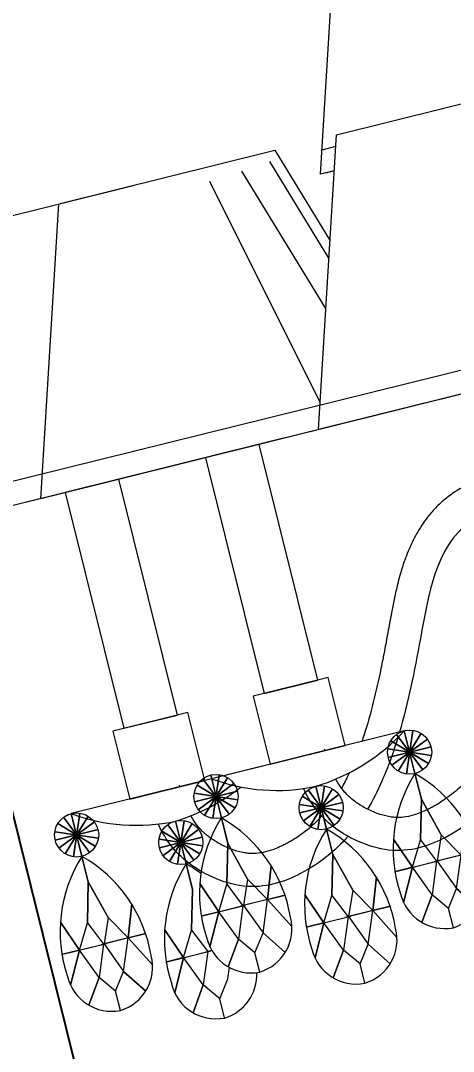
# Model space of a CAD drawing. Header units: inches. Extents: x 252212 to 296477, y 417293 to 492071.
# Drawn here: x 283489 to 283645.8, y 478492.2 to 478866.2 of the extents above; entities that cross this region are included whole.
import ezdxf

# ---------------------------------------------------------------- set-up
doc = ezdxf.new("R2010")
doc.units = ezdxf.units.IN
doc.header["$MEASUREMENT"] = 0
for name, color, linetype in [('8', 8, 'Continuous'), ('ELECTRICAL', 10, 'Continuous'), ('gypsum', 31, 'Continuous')]:
    doc.layers.add(name, color=color, linetype=linetype)
doc.layers.add('A-Dim-ID', color=9, linetype='Continuous', lineweight=20)
doc.layers.add('Glass', color=4, linetype='Continuous', lineweight=0)
doc.styles.add('ST9', font='romans.shx', dxfattribs={"width": 0.8})
doc.dimstyles.new('DIM-20', dxfattribs={"dimscale": 1000, "dimtxt": 0.044, "dimasz": 0.035, "dimexe": 0.022, "dimexo": 0.022, "dimgap": 0.022, "dimtad": 1, "dimdec": 0, "dimzin": 0, "dimdsep": 46, "dimtxsty": 'ST9', "dimblk1": 'ARCHTICK', "dimblk2": 'ARCHTICK', "dimsah": 1, "dimcen": 0.088, "dimdle": 0.04, "dimclrd": 256, "dimclre": 256, "dimclrt": 3, "dimadec": 0, "dimazin": 0, "dimtfac": 1, "dimtdec": 0, "dimtix": 1, "dimtofl": 0, "dimtmove": 1, "dimatfit": 3, "dimldrblk": 'CLOSED', "dimfxl": 1, "dimtolj": 1, "dimtzin": 0, "dimarcsym": 0})

# ---------------------------------------------------------------- blocks, each defined once
blk = doc.blocks.new('SECTION A AND B CEILING')
at = {"layer": '8'}
h = blk.add_hatch(dxfattribs=at)
h.set_pattern_fill('ANSI31', color=256, scale=100, style=0)
edge = h.paths.add_edge_path()
edge.add_line((113691.15, 11126.91), (116053.5, 11126.91))
edge.add_arc((116053.5, 10976.91), 150, 0, 90, ccw=False)
edge.add_line((116203.5, 10976.91), (116203.5, 10801.91))
edge.add_line((116203.5, 10801.91), (116115, 10801.91))
edge.add_line((116115, 10801.91), (116058.39, 10876.91))
edge.add_line((116058.39, 10876.91), (116019.32, 10876.91))
edge.add_line((116019.32, 10876.91), (116019.32, 10854.41))
edge.add_line((116019.32, 10854.41), (116028.32, 10854.41))
edge.add_line((116028.32, 10854.41), (116028.32, 10846.91))
edge.add_arc((116029.21, 10818.98), 27.95, 29.519, 91.8217, ccw=False)
edge.add_arc((116021.07, 10817.34), 35.93, 6.5273, 25.3967, ccw=False)
edge.add_arc((115725.48, 10783.27), 333.48, 4.7514, 6.5687, ccw=False)
edge.add_arc((116110.97, 10816.64), 53.47, 186.1636, 202.8448)
edge.add_arc((116077.99, 10803.75), 18.1, -154.2285, -83.169)
edge.add_line((116080.14, 10785.78), (116080.14, 10782.78))
edge.add_arc((116080.14, 10774.98), 7.8, 90, 308.4673)
edge.add_line((116085, 10768.87), (116085, 10759.87))
edge.add_arc((116085, 10738.87), 21, 0, 90, ccw=False)
edge.add_line((116106, 10738.87), (116155, 10738.87))
edge.add_line((116155, 10738.87), (116155, 10693.87))
edge.add_line((116155, 10693.87), (116275, 10693.87))
edge.add_line((116275, 10693.87), (116275, 10713.87))
edge.add_line((116275, 10713.87), (116295, 10713.87))
edge.add_line((116295, 10713.87), (116295, 10738.87))
edge.add_line((116295, 10738.87), (116228.5, 10738.87))
edge.add_line((116228.5, 10738.87), (116228.5, 10976.91))
edge.add_arc((116053.5, 10976.91), 175, 0, 90)
edge.add_line((116053.5, 11151.91), (113691.15, 11151.91))
edge.add_line((113691.15, 11151.91), (113166.49, 11151.91))
edge.add_arc((113166.49, 10976.91), 175, 90, 180)
edge.add_line((112991.49, 10976.91), (112991.49, 10738.87))
edge.add_line((112991.49, 10738.87), (112924.99, 10738.87))
edge.add_line((112924.99, 10738.87), (112924.99, 10713.87))
edge.add_line((112924.99, 10713.87), (112944.99, 10713.87))
edge.add_line((112944.99, 10713.87), (112944.99, 10693.87))
edge.add_line((112944.99, 10693.87), (113064.99, 10693.87))
edge.add_line((113064.99, 10693.87), (113064.99, 10738.87))
edge.add_line((113064.99, 10738.87), (113113.99, 10738.87))
edge.add_arc((113134.99, 10738.87), 21, 90, 180, ccw=False)
edge.add_line((113134.99, 10759.87), (113134.99, 10768.87))
edge.add_arc((113139.85, 10774.98), 7.8, -128.4673, 90)
edge.add_line((113139.85, 10782.78), (113139.85, 10785.78))
edge.add_arc((113142, 10803.75), 18.1, -96.831, -25.7715)
edge.add_arc((113109.02, 10816.64), 53.47, -22.8448, -6.1636)
edge.add_arc((113494.51, 10783.27), 333.48, 173.4313, 175.2486, ccw=False)
edge.add_arc((113198.92, 10817.34), 35.93, 154.6033, 173.4727, ccw=False)
edge.add_arc((113190.78, 10818.98), 27.95, 88.1783, 150.481, ccw=False)
edge.add_line((113191.67, 10846.91), (113191.67, 10854.41))
edge.add_line((113191.67, 10854.41), (113200.67, 10854.41))
edge.add_line((113200.67, 10854.41), (113200.67, 10876.91))
edge.add_line((113200.67, 10876.91), (113161.6, 10876.91))
edge.add_line((113161.6, 10876.91), (113104.99, 10801.91))
edge.add_line((113104.99, 10801.91), (113016.49, 10801.91))
edge.add_line((113016.49, 10801.91), (113016.49, 10976.91))
edge.add_arc((113166.49, 10976.91), 150, 90, 180, ccw=False)
edge.add_line((113166.49, 11126.91), (113691.15, 11126.91))
blk = doc.blocks.new('crystal ch 21')
at = {"layer": 'Glass', "color": 193, "lineweight": 0}
for p, q in [((38351.72, 39496.48), (38339.38, 39535.71)), ((38358.82, 39535.29), (38363.92, 39535.28)), ((38335.98, 39446.44), (38316.47, 39533.91)), ((38346.22, 39478.99), (38328.67, 39534.8)), ((38179.6, 39445.68), (38475.33, 39445.43)), ((38209.37, 39308.08), (38215.49, 39322.86)), ((38215.49, 39308.08), (38209.37, 39322.86)), ((38215.49, 39322.86), (38209.37, 39308.08)), ((38209.37, 39322.86), (38215.49, 39308.08)), ((38212.43, 39307.47), (38212.43, 39323.47)), ((38212.43, 39323.47), (38212.43, 39307.47)), ((38259.16, 39311.14), (38270.48, 39322.45)), ((38270.48, 39311.14), (38259.16, 39322.45)), ((38270.48, 39322.45), (38259.16, 39311.14)), ((38259.16, 39322.45), (38270.48, 39311.14)), ((38261.76, 39309.4), (38267.88, 39324.19)), ((38267.88, 39309.4), (38261.76, 39324.19)), ((38267.88, 39324.19), (38261.76, 39309.4)), ((38261.76, 39324.19), (38267.88, 39309.4)), ((38264.82, 39308.8), (38264.82, 39324.8)), ((38264.82, 39324.8), (38264.82, 39308.8)), ((38333.76, 39308.08), (38339.88, 39322.86)), ((38339.88, 39308.08), (38333.76, 39322.86)), ((38339.88, 39322.86), (38333.76, 39308.08)), ((38333.76, 39322.86), (38339.88, 39308.08)), ((38336.82, 39307.47), (38336.82, 39323.47)), ((38336.82, 39323.47), (38336.82, 39307.47)), ((38205.04, 39312.41), (38219.82, 39318.53)), ((38219.82, 39312.41), (38205.04, 39318.53)), ((38219.82, 39318.53), (38205.04, 39312.41)), ((38205.04, 39318.53), (38219.82, 39312.41)), ((38206.77, 39309.81), (38218.09, 39321.13)), ((38218.09, 39309.81), (38206.77, 39321.13)), ((38218.09, 39321.13), (38206.77, 39309.81)), ((38206.77, 39321.13), (38218.09, 39309.81)), ((38257.43, 39313.73), (38272.21, 39319.86)), ((38272.21, 39313.73), (38257.43, 39319.86)), ((38272.21, 39319.86), (38257.43, 39313.73)), ((38257.43, 39319.86), (38272.21, 39313.73)), ((38329.43, 39312.41), (38344.21, 39318.53)), ((38344.21, 39312.41), (38329.43, 39318.53)), ((38344.21, 39318.53), (38329.43, 39312.41)), ((38329.43, 39318.53), (38344.21, 39312.41)), ((38331.16, 39309.81), (38342.48, 39321.13)), ((38342.48, 39309.81), (38331.16, 39321.13)), ((38342.48, 39321.13), (38331.16, 39309.81)), ((38331.16, 39321.13), (38342.48, 39309.81)), ((38204.43, 39315.47), (38220.43, 39315.47)), ((38220.43, 39315.47), (38204.43, 39315.47)), ((38256.82, 39316.8), (38272.82, 39316.8)), ((38272.82, 39316.8), (38256.82, 39316.8)), ((38328.82, 39315.47), (38344.82, 39315.47)), ((38344.82, 39315.47), (38328.82, 39315.47)), ((38245.37, 39296.3), (38251.49, 39311.08)), ((38251.49, 39296.3), (38245.37, 39311.08)), ((38251.49, 39311.08), (38245.37, 39296.3)), ((38245.37, 39311.08), (38251.49, 39296.3)), ((38248.43, 39295.69), (38248.43, 39311.69)), ((38248.43, 39311.69), (38248.43, 39295.69)), ((38297.76, 39296.3), (38303.88, 39311.08)), ((38303.88, 39296.3), (38297.76, 39311.08)), ((38303.88, 39311.08), (38297.76, 39296.3)), ((38297.76, 39311.08), (38303.88, 39296.3)), ((38300.82, 39295.69), (38300.82, 39311.69)), ((38300.82, 39311.69), (38300.82, 39295.69)), ((38241.04, 39300.63), (38255.82, 39306.75)), ((38255.82, 39300.63), (38241.04, 39306.75)), ((38255.82, 39306.75), (38241.04, 39300.63)), ((38241.04, 39306.75), (38255.82, 39300.63)), ((38242.77, 39298.04), (38254.09, 39309.35)), ((38254.09, 39298.04), (38242.77, 39309.35)), ((38254.09, 39309.35), (38242.77, 39298.04)), ((38242.77, 39309.35), (38254.09, 39298.04)), ((38293.43, 39300.63), (38308.21, 39306.75)), ((38308.21, 39300.63), (38293.43, 39306.75)), ((38308.21, 39306.75), (38293.43, 39300.63)), ((38293.43, 39306.75), (38308.21, 39300.63)), ((38295.16, 39298.04), (38306.48, 39309.35)), ((38306.48, 39298.04), (38295.16, 39309.35)), ((38306.48, 39309.35), (38295.16, 39298.04)), ((38295.16, 39309.35), (38306.48, 39298.04)), ((38240.43, 39303.69), (38256.43, 39303.69)), ((38256.43, 39303.69), (38240.43, 39303.69)), ((38292.82, 39303.69), (38308.82, 39303.69)), ((38308.82, 39303.69), (38292.82, 39303.69)), ((38196.69, 39274.7), (38213.44, 39274.7)), ((38228.17, 39274.7), (38211.43, 39274.7)), ((38249.08, 39276.02), (38265.83, 39276.02)), ((38280.56, 39276.02), (38263.81, 39276.02)), ((38321.08, 39274.7), (38337.83, 39274.7)), ((38352.56, 39274.7), (38335.81, 39274.7)), ((38232.69, 39262.92), (38249.44, 39262.92)), ((38249.88, 39262.92), (38247.43, 39262.92)), ((38285.08, 39262.92), (38301.83, 39262.92)), ((38316.56, 39262.92), (38299.81, 39262.92))]:
    blk.add_line(p, q, dxfattribs=at)
for points in [[(38361.24, 39526.76), (38356.14, 39526.76), (38388.28, 39628.95), (38388.28, 39628.95), (38468.95, 39628.95), (38483.25, 39583.47)], [(38319.98, 39437.03), (38176.89, 39437.03), (38209.03, 39539.23), (38209.03, 39539.23), (38289.69, 39539.23)], [(38372.37, 39437.03), (38229.27, 39437.03), (38261.42, 39539.23), (38261.42, 39539.23), (38342.08, 39539.23), (38353.62, 39502.53)], [(38476.12, 39437.03), (38333.03, 39437.03), (38365.17, 39539.23), (38365.17, 39539.23), (38445.83, 39539.23), (38477.97, 39437.03), (38334.88, 39437.03)], [(38361.24, 39526.76), (38358, 39526.76)], [(38321.83, 39437.03), (38178.74, 39437.03)], [(38374.22, 39437.03), (38231.13, 39437.03)], [(38212.43, 39249.85), (38212.43, 39257.07), (38207.84, 39263.33), (38203.32, 39274.7), (38199.07, 39286.24), (38203.32, 39274.7), (38208.54, 39283.63), (38212.43, 39297.92), (38212.43, 39307.47), (38212.43, 39297.92), (38208.54, 39283.63), (38212.34, 39274.7), (38207.84, 39263.33), (38201.8, 39254.48), (38207.84, 39263.33), (38203.32, 39274.7), (38197.12, 39263.1), (38203.32, 39274.7), (38196.69, 39274.7), (38212.34, 39274.7)], [(38212.43, 39249.85), (38212.43, 39257.07), (38217.02, 39263.33), (38221.55, 39274.7), (38225.79, 39286.24), (38221.55, 39274.7), (38216.32, 39283.63), (38212.43, 39297.92), (38212.43, 39307.47), (38212.43, 39297.92), (38216.32, 39283.63), (38212.52, 39274.7), (38217.02, 39263.33), (38223.06, 39254.48), (38217.02, 39263.33), (38221.55, 39274.7), (38227.74, 39263.1), (38221.55, 39274.7), (38228.17, 39274.7), (38212.52, 39274.7)], [(38264.82, 39251.18), (38264.82, 39258.4), (38260.23, 39264.66), (38255.71, 39276.02), (38251.46, 39287.57), (38255.71, 39276.02), (38260.93, 39284.95), (38264.82, 39299.25), (38264.82, 39308.8), (38264.82, 39299.25), (38260.93, 39284.95), (38264.73, 39276.02), (38260.23, 39264.66), (38254.19, 39255.81), (38260.23, 39264.66), (38255.71, 39276.02), (38249.51, 39264.42), (38255.71, 39276.02), (38249.08, 39276.02), (38264.73, 39276.02)], [(38264.82, 39251.18), (38264.82, 39258.4), (38269.41, 39264.66), (38273.94, 39276.02), (38278.18, 39287.57), (38273.94, 39276.02), (38268.71, 39284.95), (38264.82, 39299.25), (38264.82, 39308.8), (38264.82, 39299.25), (38268.71, 39284.95), (38264.91, 39276.02), (38269.41, 39264.66), (38275.45, 39255.81), (38269.41, 39264.66), (38273.94, 39276.02), (38280.13, 39264.42), (38273.94, 39276.02), (38280.56, 39276.02), (38264.91, 39276.02)], [(38336.82, 39249.85), (38336.82, 39257.07), (38332.23, 39263.33), (38327.71, 39274.7), (38323.46, 39286.24), (38327.71, 39274.7), (38332.93, 39283.63), (38336.82, 39297.92), (38336.82, 39307.47), (38336.82, 39297.92), (38332.93, 39283.63), (38336.73, 39274.7), (38332.23, 39263.33), (38326.19, 39254.48), (38332.23, 39263.33), (38327.71, 39274.7), (38321.51, 39263.1), (38327.71, 39274.7), (38321.08, 39274.7), (38336.73, 39274.7)], [(38336.82, 39249.85), (38336.82, 39257.07), (38341.41, 39263.33), (38345.94, 39274.7), (38350.18, 39286.24), (38345.94, 39274.7), (38340.71, 39283.63), (38336.82, 39297.92), (38336.82, 39307.47), (38336.82, 39297.92), (38340.71, 39283.63), (38336.91, 39274.7), (38341.41, 39263.33), (38347.45, 39254.48), (38341.41, 39263.33), (38345.94, 39274.7), (38352.13, 39263.1), (38345.94, 39274.7), (38352.56, 39274.7), (38336.91, 39274.7)], [(38248.43, 39238.08), (38248.43, 39245.3), (38243.84, 39251.56), (38239.32, 39262.92), (38235.07, 39274.47), (38239.32, 39262.92), (38244.54, 39271.85), (38248.43, 39286.14), (38248.43, 39295.69), (38248.43, 39286.14), (38244.54, 39271.85), (38248.34, 39262.92), (38243.84, 39251.56), (38237.8, 39242.7), (38243.84, 39251.56), (38239.32, 39262.92), (38233.12, 39251.32), (38239.32, 39262.92), (38232.69, 39262.92), (38248.34, 39262.92)], [(38300.82, 39238.08), (38300.82, 39245.3), (38296.23, 39251.56), (38291.71, 39262.92), (38287.46, 39274.47), (38291.71, 39262.92), (38296.93, 39271.85), (38300.82, 39286.14), (38300.82, 39295.69), (38300.82, 39286.14), (38296.93, 39271.85), (38300.73, 39262.92), (38296.23, 39251.56), (38290.19, 39242.7), (38296.23, 39251.56), (38291.71, 39262.92), (38285.51, 39251.32), (38291.71, 39262.92), (38285.08, 39262.92), (38300.73, 39262.92)], [(38300.82, 39238.08), (38300.82, 39245.3), (38305.41, 39251.56), (38309.94, 39262.92), (38314.18, 39274.47), (38309.94, 39262.92), (38304.71, 39271.85), (38300.82, 39286.14), (38300.82, 39295.69), (38300.82, 39286.14), (38304.71, 39271.85), (38300.91, 39262.92), (38305.41, 39251.56), (38311.45, 39242.7), (38305.41, 39251.56), (38309.94, 39262.92), (38316.13, 39251.32), (38309.94, 39262.92), (38316.56, 39262.92), (38300.91, 39262.92)], [(38248.43, 39238.08), (38248.43, 39245.3), (38253.02, 39251.56), (38254.57, 39255.45)]]:
    blk.add_lwpolyline(points, dxfattribs=at)
for points in [[(38258.43, 39437.03), (38238.43, 39437.03), (38238.43, 39348.88), (38258.43, 39348.88)], [(38310.82, 39437.03), (38290.82, 39437.03), (38290.82, 39348.88), (38310.82, 39348.88)], [(38262.32, 39348.88), (38234.32, 39348.88), (38234.32, 39323.47), (38262.32, 39323.47)], [(38314.71, 39348.88), (38286.71, 39348.88), (38286.71, 39323.47), (38314.71, 39323.47)]]:
    blk.add_lwpolyline(points, close=True, dxfattribs=at)
for points in [[(38284.43, 39323.47), (38212.43, 39323.47, 0.143523), (38248.43, 39311.69, 0.093471), (38274.44, 39317.98, 0.093471)], [(38336.82, 39323.47), (38264.82, 39323.47, 0.143523), (38300.82, 39311.69, 0.133521), (38336.82, 39323.47, -0.755489)]]:
    blk.add_lwpolyline(points, format="xyb", dxfattribs=at)
for centre in [(38212.43, 39315.47), (38264.82, 39316.8), (38336.82, 39315.47), (38248.43, 39303.69), (38300.82, 39303.69)]:
    blk.add_circle(centre, 8, dxfattribs=at)
for centre, radius, start, end in [((38247.66, 39270.57), 51.02, 133.6719, 184.6189), ((38177.2, 39270.57), 51.02, 355.3811, 46.3281), ((38300.05, 39271.9), 51.02, 133.6719, 184.6189), ((38229.59, 39271.9), 51.02, 355.3811, 46.3281), ((38372.05, 39270.57), 51.02, 133.6719, 184.6189), ((38301.59, 39270.57), 51.02, 355.3811, 46.3281), ((38283.66, 39258.79), 51.02, 133.6719, 184.6189), ((38213.2, 39258.79), 51.02, 39.1747, 46.3281), ((38336.05, 39258.79), 51.02, 133.6719, 184.6189), ((38265.59, 39258.79), 51.02, 355.3811, 46.3281), ((38213.26, 39266.29), 16.46, 179.4032, 267.0984), ((38211.6, 39266.29), 16.46, 272.9016, 0.5968), ((38265.65, 39267.62), 16.46, 179.4032, 267.0984), ((38263.99, 39267.62), 16.46, 272.9016, 0.5968), ((38337.65, 39266.29), 16.46, 179.4032, 267.0984), ((38335.99, 39266.29), 16.46, 272.9016, 0.5968), ((38249.26, 39254.51), 16.46, 179.4032, 267.0984), ((38301.65, 39254.51), 16.46, 179.4032, 267.0984), ((38299.99, 39254.51), 16.46, 272.9016, 0.5968), ((38247.6, 39254.51), 16.46, 272.9016, 348.6443)]:
    blk.add_arc(centre, radius, start, end, dxfattribs=at)
for points, knots in [([(38394.57, 39405.5), (38393.32, 39405.59), (38392.06, 39405.64), (38388.06, 39405.64), (38385.31, 39405.42), (38379.87, 39404.48), (38377.17, 39403.77), (38373.7, 39402.47), (38372.87, 39402.12), (38371.24, 39401.38), (38370.44, 39400.98), (38368.12, 39399.73), (38366.64, 39398.81), (38363.21, 39396.36), (38361.35, 39394.75), (38357.93, 39391.36), (38356.38, 39389.58), (38353.52, 39385.91), (38352.22, 39384.02), (38349.8, 39380.2), (38348.68, 39378.26), (38345.99, 39373.27), (38344.52, 39370.22), (38342.42, 39365.69), (38341.72, 39364.16), (38340.57, 39361.59), (38340.09, 39360.53), (38338.69, 39357.42), (38337.76, 39355.38), (38335.91, 39351.36), (38334.98, 39349.39), (38332.19, 39343.58), (38330.33, 39339.85), (38326.42, 39332.51), (38324.38, 39328.92), (38321.84, 39324.83), (38321.4, 39324.15), (38320.96, 39323.47)], [70.229589, 70.229589, 70.229589, 70.229589, 73.668455, 73.668455, 81.160213, 81.160213, 88.651971, 88.651971, 91.042948, 91.042948, 93.433926, 93.433926, 98.215881, 98.215881, 105.233128, 105.233128, 112.250374, 112.250374, 119.267621, 119.267621, 126.284868, 126.284868, 137.262225, 137.262225, 142.940018, 142.940018, 146.987452, 146.987452, 155.082319, 155.082319, 163.177187, 163.177187, 179.366922, 179.366922, 196.479947, 196.479947, 199.989527, 199.989527, 199.989527, 199.989527]), ([(38394.57, 39393.45), (38388.9, 39394.04), (38366.44, 39391.25), (38352.17, 39357.32), (38340.56, 39332.95), (38335.03, 39323.47)], [69.094466, 69.094466, 69.094466, 69.094466, 89.887896, 147.025584, 189.925954, 189.925954, 189.925954, 189.925954]), ([(38333.99, 39321.7), (38331.02, 39316.73), (38325.7, 39308.78), (38319.66, 39301.76), (38317.01, 39299.08)], [192.615644, 192.615644, 192.615644, 192.615644, 215.392797, 231.240253, 231.240253, 231.240253, 231.240253]), ([(38374.65, 39319.75), (38373.92, 39318.88), (38373.18, 39318.02), (38371.56, 39316.15), (38370.66, 39315.15), (38368.08, 39312.31), (38366.39, 39310.55), (38362.53, 39306.81), (38360.37, 39304.9), (38355.97, 39301.5), (38353.73, 39300), (38349.06, 39297.4), (38346.62, 39296.29), (38343.08, 39295.05), (38342.14, 39294.75), (38340.67, 39294.34), (38340.16, 39294.2), (38339.2, 39293.97), (38338.75, 39293.86), (38337.86, 39293.67), (38337.42, 39293.58), (38336.1, 39293.34), (38335.23, 39293.21), (38333.13, 39292.99), (38331.91, 39292.94), (38329.57, 39293.04), (38328.45, 39293.18), (38326.85, 39293.54), (38326.37, 39293.67), (38325.6, 39293.91), (38325.33, 39294), (38324.5, 39294.32), (38323.9, 39294.57), (38322.68, 39295.17), (38322.04, 39295.52), (38320.17, 39296.64), (38318.91, 39297.52), (38316.53, 39299.46), (38315.4, 39300.52), (38313.95, 39302.07), (38313.52, 39302.56), (38312.55, 39303.74), (38312.06, 39304.41), (38311.18, 39305.76), (38310.8, 39306.43), (38309.9, 39308.18), (38309.46, 39309.27), (38308.86, 39311.09), (38308.66, 39311.78), (38308.49, 39312.49)], [207.986788, 207.986788, 207.986788, 207.986788, 212.623892, 212.623892, 218.172534, 218.172534, 228.860004, 228.860004, 242.532437, 242.532437, 256.20487, 256.20487, 269.877303, 269.877303, 274.684622, 274.684622, 277.140614, 277.140614, 279.280581, 279.280581, 281.420548, 281.420548, 285.700482, 285.700482, 292.040251, 292.040251, 298.380019, 298.380019, 301.207794, 301.207794, 302.814456, 302.814456, 306.027778, 306.027778, 309.2411, 309.2411, 315.394957, 315.394957, 321.548813, 321.548813, 324.377317, 324.377317, 328.478308, 328.478308, 332.579299, 332.579299, 339.087962, 339.087962, 342.852924, 342.852924, 342.852924, 342.852924]), ([(38386.17, 39314.85), (38384.16, 39312.38), (38371.57, 39297.56), (38353.79, 39282.34), (38321.32, 39279.52), (38301.33, 39295.64), (38297.31, 39306.79), (38296.33, 39311.98)], [203.367739, 203.367739, 203.367739, 203.367739, 215.392797, 277.7608, 302.849652, 326.231247, 345.799792, 345.799792, 345.799792, 345.799792]), ([(38307.78, 39291.25), (38302.05, 39287.23), (38289.95, 39281.5), (38267.12, 39279.52), (38247.05, 39295.7), (38243.06, 39306.93), (38242.09, 39312.19)], [248.302011, 248.302011, 248.302011, 248.302011, 277.7608, 302.849652, 326.231247, 346.060075, 346.060075, 346.060075, 346.060075]), ([(38300.29, 39300.66), (38300.12, 39300.54), (38299.95, 39300.43), (38297.31, 39298.69), (38294.69, 39297.29), (38290.99, 39295.79), (38290.12, 39295.47), (38288.51, 39294.93), (38287.79, 39294.71), (38286.53, 39294.35), (38286, 39294.21), (38285, 39293.97), (38284.55, 39293.86), (38283.64, 39293.66), (38283.19, 39293.57), (38281.85, 39293.33), (38280.97, 39293.2), (38278.86, 39292.99), (38277.65, 39292.94), (38275.32, 39293.05), (38274.2, 39293.19), (38272.6, 39293.55), (38272.11, 39293.68), (38271.12, 39294), (38270.63, 39294.19), (38268.95, 39294.9), (38267.69, 39295.57), (38265.14, 39297.21), (38263.87, 39298.17), (38261.49, 39300.23), (38260.38, 39301.34), (38259.07, 39302.87), (38258.72, 39303.3), (38258.12, 39304.08), (38257.87, 39304.43), (38257.39, 39305.14), (38257.16, 39305.49), (38256.53, 39306.55), (38256.16, 39307.26), (38255.33, 39309.07), (38254.92, 39310.2), (38254.5, 39311.68), (38254.43, 39311.96), (38254.36, 39312.24)], [249.594158, 249.594158, 249.594158, 249.594158, 250.672202, 250.672202, 266.227673, 266.227673, 270.885466, 270.885466, 274.545081, 274.545081, 277.137999, 277.137999, 279.310029, 279.310029, 281.48206, 281.48206, 285.826121, 285.826121, 292.152446, 292.152446, 298.478772, 298.478772, 301.344759, 301.344759, 304.227354, 304.227354, 310.549012, 310.549012, 316.870669, 316.870669, 323.192327, 323.192327, 325.709052, 325.709052, 327.864782, 327.864782, 330.020512, 330.020512, 334.331973, 334.331973, 340.901438, 340.901438, 342.402004, 342.402004, 342.402004, 342.402004]), ([(38313.85, 39313.55), (38313.68, 39313.34), (38313.51, 39313.13), (38312.14, 39311.47), (38310.92, 39310.08), (38309.69, 39308.77)], [218.296777, 218.296777, 218.296777, 218.296777, 219.561259, 219.561259, 228.413545, 228.413545, 228.413545, 228.413545])]:
    blk.add_open_spline(points, degree=3, knots=knots, dxfattribs=at)
for points in [[(38252.98, 39323.47), (38252.97, 39323.65), (38252.97, 39323.84), (38252.96, 39324.02)], [(38307.18, 39323.47), (38307.17, 39323.65), (38307.16, 39323.84), (38307.15, 39324.02)]]:
    blk.add_open_spline(points, degree=3, dxfattribs=at)
blk = doc.blocks.new('_ARCHTICK')
at = {"color": 0, "linetype": 'ByBlock', "const_width": 0.15}
blk.add_lwpolyline([(-0.5, -0.5), (0.5, 0.5)], dxfattribs=at)
blk = doc.blocks.new('*D321')
at = {"layer": 'A-Dim-ID', "lineweight": -2, "transparency": 16777216}
for p, q in [((283537.45, 478372.36), (283397.4, 478935.27)), ((283506.54, 478405.89), (283506.44, 478405.87))]:
    blk.add_line(p, q, dxfattribs=at)
at = {"layer": 'Defpoints', "color": 0, "transparency": 16777216}
for p in [(283407.05, 478896.45), (283407.05, 478896.45), (283527.89, 478411.21)]:
    blk.add_point(p, dxfattribs=at)
at = {"layer": 'A-Dim-ID', "lineweight": -2, "transparency": 16777216, "xscale": 20, "yscale": 20, "zscale": 20}
for p, rotation in [((283407.05, 478896.45), 103.9714232829857), ((283527.79, 478411.18), 283.9714232829857)]:
    blk.add_blockref('_ARCHTICK', p, dxfattribs=dict(at, rotation=rotation))
at = {"layer": 'A-Dim-ID', "color": 3, "transparency": 16777216, "insert": (283426.66, 478643.68), "char_height": 40, "attachment_point": 5, "rotation": 103.9714, "style": 'ST9'}
blk.add_mtext('\\A1;500', dxfattribs=at)
blk = doc.blocks.new('_CLOSED')
at = {"color": 0, "linetype": 'ByBlock'}
for p, q in [((-1, 0.167), (0, 0)), ((-1, 0.167), (-1, -0.167)), ((0, 0), (-1, -0.167)), ((0, 0), (-1, 0))]:
    blk.add_line(p, q, dxfattribs=at)

msp = doc.modelspace()

# ---------------------------------------------------------------- block references
at = {"layer": 'ELECTRICAL', "rotation": 13.97142328298568}
msp.add_blockref('crystal ch 21', (255919.56, 431192.44, 0), dxfattribs=at)
at = {"layer": 'gypsum', "color": 0, "xscale": -1, "rotation": 13.97142328298562}
msp.add_blockref('SECTION A AND B CEILING', (397669.23, 496304.81, 0), dxfattribs=at)

# ---------------------------------------------------------------- dimensions: what is measured, and where the dimension line sits
at = {"layer": 'A-Dim-ID'}
dim = msp.add_linear_dim(base=(283407.05, 478896.45, 0), p1=(283527.89, 478411.21, 0), p2=(283407.05, 478896.45, 0), angle=103.9714, dimstyle='DIM-20', override={"dimtxt": 0.04, "dimasz": 0.02}, dxfattribs=at)
dim.commit()
dim.dimension.update_dxf_attribs({"geometry": '*D321', "text_midpoint": (283426.66, 478643.68, 0)})

doc.saveas('drawing.dxf')
